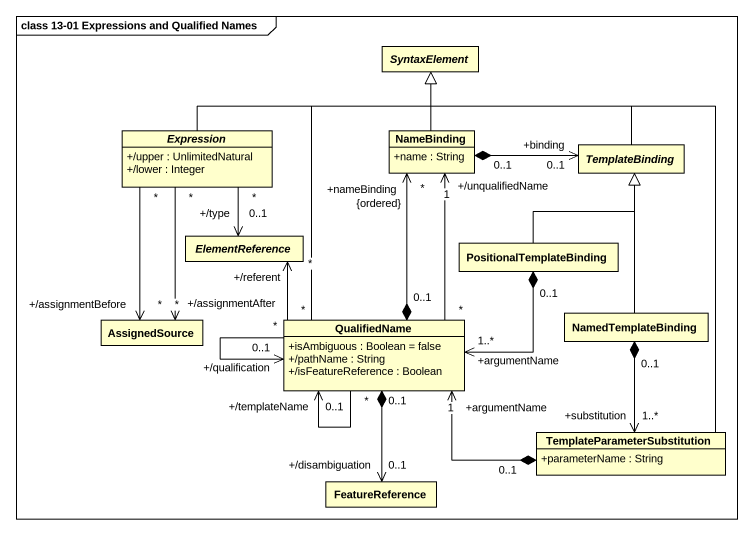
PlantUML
@startuml
mainframe class 13-01 Expressions and Qualified Names
hide circle
hide empty members
skinparam classAttributeIconSize 0
abstract class SyntaxElement
abstract class Expression {
  +/upper : UnlimitedNatural
  +/lower : Integer
}
class NameBinding {
  +name : String
}
abstract class TemplateBinding
abstract class ElementReference
class PositionalTemplateBinding
class AssignedSource
class QualifiedName {
  +isAmbiguous : Boolean = false
  +/pathName : String
  +/isFeatureReference : Boolean
}
class NamedTemplateBinding
class "TemplateParameterSubstitution" as TemplateParameterSubstitutio {
  +parameterName : String
}
class FeatureReference
Expression -right-|> SyntaxElement
Expression "*" --> "+/type\n0..1" ElementReference
Expression "*" --> "+/assignmentAfter\n*" AssignedSource
Expression "*" --> "+/assignmentBefore\n*" AssignedSource
NameBinding -up-|> SyntaxElement
NameBinding "0..1" *-right-> "+binding\n0..1" TemplateBinding
NameBinding "+/unqualifiedName\n1" <-- "*" QualifiedName
TemplateBinding -left-|> SyntaxElement
PositionalTemplateBinding -up-|> TemplateBinding
PositionalTemplateBinding "0..1" *-left-> "+argumentName\n1..*" QualifiedName
QualifiedName -up-|> SyntaxElement
QualifiedName "0..1" *-up-> "+nameBinding\n*\n{ordered}" NameBinding
QualifiedName "*" -up-> "+/referent\n*" ElementReference
QualifiedName "*" --> "+/qualification\n0..1" QualifiedName
QualifiedName "*" --> "+/templateName\n0..1" QualifiedName
QualifiedName "0..1" *--> "+/disambiguation\n0..1" FeatureReference
NamedTemplateBinding -up-|> TemplateBinding
NamedTemplateBinding "0..1" *--> "+substitution\n1..*" TemplateParameterSubstitutio
TemplateParameterSubstitutio -up-|> SyntaxElement
TemplateParameterSubstitutio "0..1" *-left-> "+argumentName\n1" QualifiedName
@enduml
